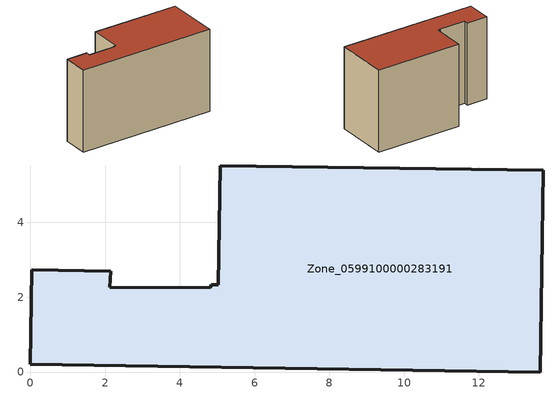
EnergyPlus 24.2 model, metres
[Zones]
Zone_0599100000283191
 floor ground (C_G): 4.82,2.25 4.84,2.33 5.03,2.33 5.08,5.51 13.72,5.4 13.64,0 0,0.21 0.04,2.73 2.16,2.69 2.13,2.27 z0
 wall outside (C_F): 2.16,2.69 0.04,2.73 0,0.21 13.64,0 13.72,5.4 5.08,5.51 5.03,2.33 4.84,2.33 4.82,2.25 2.13,2.27 2.16,2.69 z0:8.23
 roof outside (C_R): 4.84,2.33 4.82,2.25 2.13,2.27 2.16,2.69 0.04,2.73 0,0.21 13.64,0 13.72,5.4 5.08,5.51 5.03,2.33 z8.23
[BUILDING]
Pand.0599100000283191: North Axis=0; Terrain=City; Loads Convergence Tolerance Value=0.04; Temperature Convergence Tolerance Value=0.4; Solar Distribution=FullExterior; Maximum Number of Warmup Days=25; Minimum Number of Warmup Days=1
[Site:Location]
Rotterdam.The.Hague.AP_ZH_NLD Design_Conditions: Latitude=51.96; Longitude=4.45; Time Zone=1; Elevation=-4.5
[SITE:GROUNDTEMPERATURE:BUILDINGSURFACE]
18, 18, 18, 18, 18, 18, 18, 18, 18, 18, 18, 18
[MATERIAL] Thermal Absorptance=0.9; Solar Absorptance=0.7; Visible Absorptance=0.7
Name | Roughness | Thickness | Conductivity | Density | Specific Heat
G.TI.1975-1991 | MediumSmooth | 0.15 | 0.288461 | 540 | 1210
F.TI.1975-1991 | Rough | 0.3 | 0.230769 | 1920 | 840
R.TI.1975-1991 | MediumRough | 0.2 | 0.153846 | 1500 | 1000
[CONSTRUCTION]
C_G: G.TI.1975-1991
C_F: F.TI.1975-1991
C_R: R.TI.1975-1991
[ZONE]
Zone_0599100000283191: Type=1; Multiplier=1; Ceiling Height=Autocalculate; Volume=Autocalculate; Floor Area=autocalculate; Part of Total Floor Area=Yes
[ZONEINFILTRATION:DESIGNFLOWRATE]
Infil_Zone_0599100000283191: Zone or ZoneList or Space or SpaceList=Zone_0599100000283191; Schedule=AlwaysOn; Design Flow Rate Calculation Method=Flow/Area; Flow Rate per Floor Area=0.003; Constant Term Coefficient=1; Temperature Term Coefficient=0; Velocity Term Coefficient=0; Velocity Squared Term Coefficient=0
[HVACTEMPLATE:ZONE:IDEALLOADSAIRSYSTEM]
Zone_0599100000283191: Maximum Heating Supply Air Temperature=50; Minimum Cooling Supply Air Temperature=13; Maximum Heating Supply Air Humidity Ratio=0.0156; Minimum Cooling Supply Air Humidity Ratio=0.0077; Heating Limit=NoLimit; Cooling Limit=NoLimit; Dehumidification Control Type=ConstantSensibleHeatRatio; Cooling Sensible Heat Ratio=0.7; Dehumidification Setpoint=60; Humidification Control Type=None; Humidification Setpoint=30; Outdoor Air Method=None; Outdoor Air Flow Rate per Person=0.00944; Outdoor Air Flow Rate per Zone Floor Area=0; Outdoor Air Flow Rate per Zone=0; Demand Controlled Ventilation Type=None; Outdoor Air Economizer Type=NoEconomizer; Heat Recovery Type=None; Sensible Heat Recovery Effectiveness=0.7; Latent Heat Recovery Effectiveness=0.65
[ZONECONTROL:THERMOSTAT]
ThermostatControl_Zone_0599100000283191: Zone or ZoneList=Zone_0599100000283191; Control Type Schedule=DualSetpointControlType; Control 1=Thermostat_Zone_0599100000283191; Temperature Difference Between Cutout And Setpoint=0
[THERMOSTATSETPOINT:DUALSETPOINT]
Thermostat_Zone_0599100000283191: Heating Setpoint Temperature Schedule=HeatingSetpoint_Zone_0599100000283191; Cooling Setpoint Temperature Schedule=CoolingSetpoint_Zone_0599100000283191
[SCHEDULE:COMPACT]
HeatingSetpoint_Zone_0599100000283191: Through: 12/31, For: AllDays, Until: 24:00, 21
CoolingSetpoint_Zone_0599100000283191: Through: 12/31, For: AllDays, Until: 24:00, 24
DualSetpointControlType: Through: 12/31, For: AllDays, Until: 24:00, 4
AlwaysOn: Through: 12/31, For: AllDays, Until: 24:00, 1
